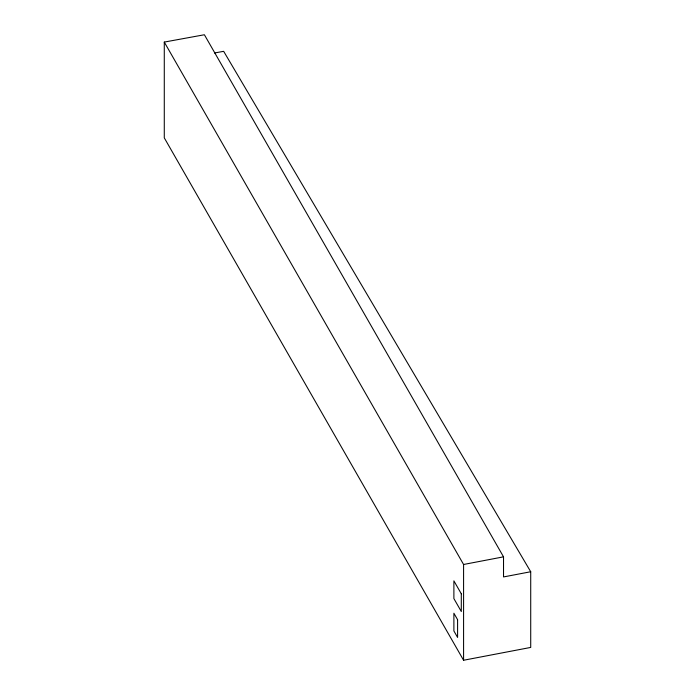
<?xml version="1.0" encoding="UTF-8"?>
<svg xmlns="http://www.w3.org/2000/svg" width="695" height="695" viewBox="0 0 695 695"><rect width="100%" height="100%" fill="white"/><g stroke="black" fill="none" stroke-linecap="round" stroke-linejoin="round"><path stroke-width="1.04" d="M164.281 42.082L463.582 564.479L503.528 556.843L503.528 576.937L530.719 571.742L530.719 647.427L463.582 660.25L164.281 137.853L164.281 42.082L204.391 34.75L503.528 556.843M214.538 52.985L223.66 51.317L530.719 571.742M463.582 564.479L463.582 660.25M461.298 593.791L453.887 580.864L453.887 598.595L461.298 611.522L461.298 593.791M457.588 619.688L453.887 613.233L453.887 630.956L457.588 637.419L457.588 619.688"/></g></svg>
